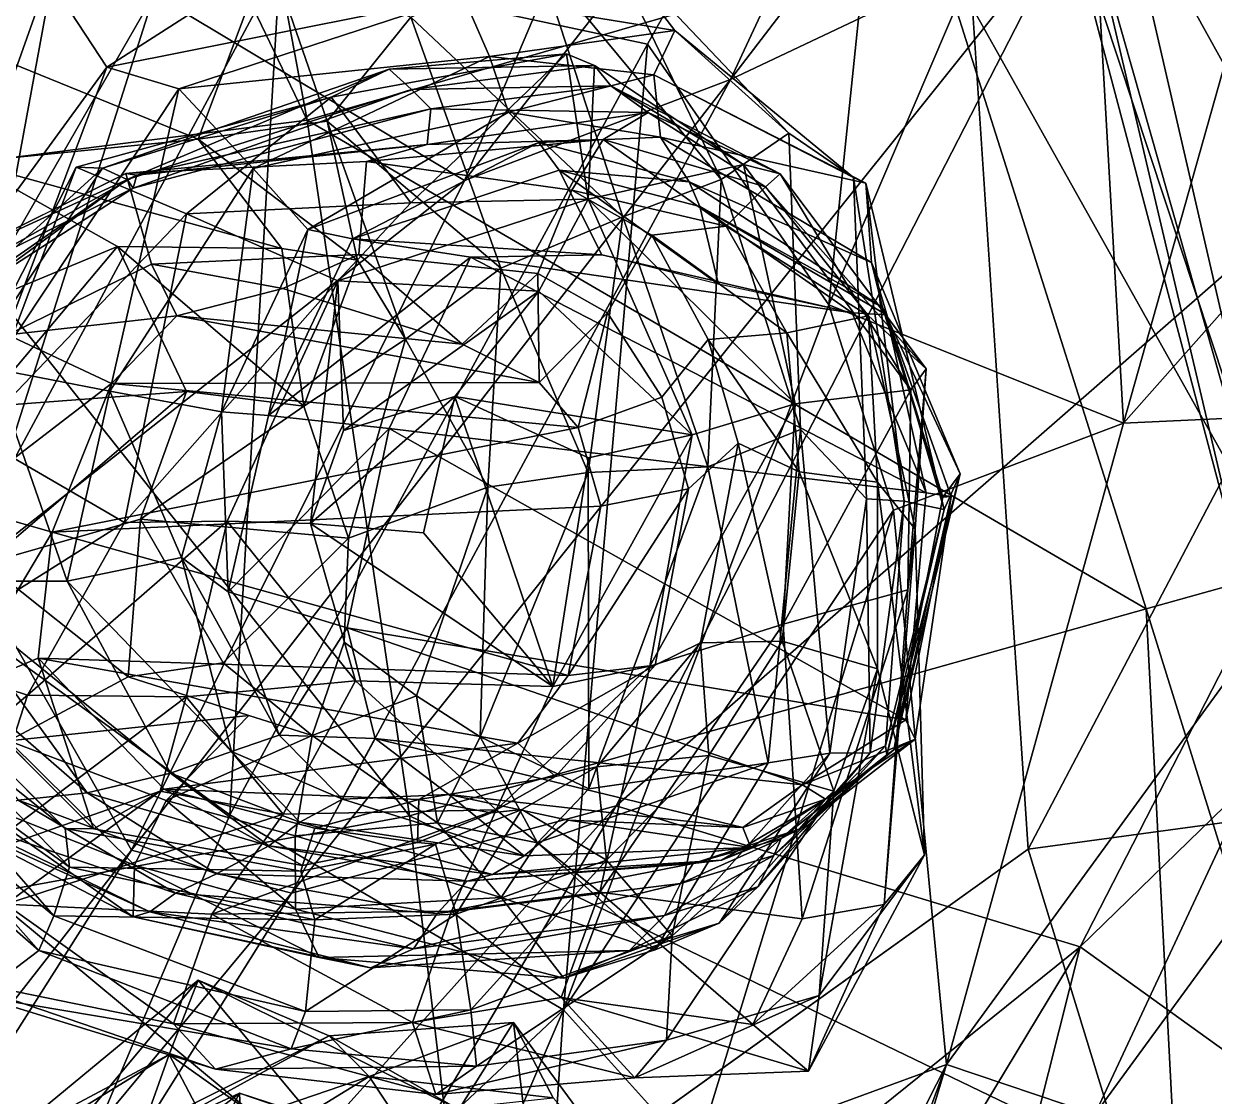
# Model space of a CAD drawing. Header units: metres. Extents: x -8 to 76, y -116 to 59.
# Drawn here: x 25.99 to 39, y -71.86 to -60.15 of the extents above; entities that cross this region are included whole.
import ezdxf

# ---------------------------------------------------------------- set-up
doc = ezdxf.new("R2010")
doc.units = ezdxf.units.M

msp = doc.modelspace()

# ---------------------------------------------------------------- linework, layer by layer
at = {"layer": 'jaw_lower_half'}
for points in [[(33.716, -60.757, -38.296), (36.704, -54.343, -36.389), (41.622, -50.442, -38.792)], [(37.448, -58.988, -40.838), (33.716, -60.757, -38.296), (41.622, -50.442, -38.792)], [(41.306, -52.823, -11.299), (37.565, -56.721, -11.559), (38.009, -64.511, -13.621)], [(41.306, -52.823, -11.299), (38.009, -64.511, -13.621), (45.017, -56.601, -15.048)], [(36.704, -54.343, -36.389), (30.809, -61.861, -34.023), (33.463, -55.598, -31.143)], [(33.716, -60.757, -38.296), (30.809, -61.861, -34.023), (36.704, -54.343, -36.389)], [(35.6, -55.384, -10.974), (28.789, -59.512, -11.382), (32.807, -60.372, -10.266)], [(35.6, -55.384, -10.974), (32.807, -60.372, -10.266), (34.789, -63.218, -10.653)], [(35.6, -55.384, -10.974), (34.789, -63.218, -10.653), (37.565, -56.721, -11.559)], [(30.809, -61.861, -34.023), (27.416, -59.823, -25.824), (33.463, -55.598, -31.143)], [(41.297, -64.358, -17.369), (45.017, -56.601, -15.048), (38.009, -64.511, -13.621)], [(37.565, -56.721, -11.559), (34.789, -63.218, -10.653), (38.009, -64.511, -13.621)], [(26.349, -58.517, -20.083), (24.234, -65.335, -17.611), (26.35, -59.388, -15.112)], [(24.419, -65.027, -22.482), (24.234, -65.335, -17.611), (26.349, -58.517, -20.083)], [(27.416, -59.823, -25.824), (24.419, -65.027, -22.482), (26.349, -58.517, -20.083)], [(37.448, -58.988, -40.838), (28.917, -69.645, -40.757), (33.716, -60.757, -38.296)], [(37.448, -58.988, -40.838), (32.464, -68.691, -43.371), (28.917, -69.645, -40.757)], [(37.448, -58.988, -40.838), (43.087, -59.411, -41.553), (32.464, -68.691, -43.371)], [(24.234, -65.335, -17.611), (25.046, -66.46, -13.622), (26.35, -59.388, -15.112)], [(25.046, -66.46, -13.622), (28.789, -59.512, -11.382), (26.35, -59.388, -15.112)], [(43.087, -59.411, -41.553), (37.536, -70.228, -44.39), (32.464, -68.691, -43.371)], [(43.087, -59.411, -41.553), (45.962, -62.043, -38.744), (37.536, -70.228, -44.39)], [(28.789, -59.512, -11.382), (25.046, -66.46, -13.622), (28.244, -68.788, -12.072)], [(28.789, -59.512, -11.382), (28.244, -68.788, -12.072), (32.807, -60.372, -10.266)], [(25.418, -66.1, -29.073), (24.419, -65.027, -22.482), (27.416, -59.823, -25.824)], [(30.809, -61.861, -34.023), (25.418, -66.1, -29.073), (27.416, -59.823, -25.824)], [(32.807, -60.372, -10.266), (28.244, -68.788, -12.072), (31.891, -70.919, -11.265)], [(32.807, -60.372, -10.266), (31.891, -70.919, -11.265), (34.789, -63.218, -10.653)], [(27.168, -69.174, -36.67), (30.809, -61.861, -34.023), (33.716, -60.757, -38.296)], [(28.917, -69.645, -40.757), (27.168, -69.174, -36.67), (33.716, -60.757, -38.296)], [(27.168, -69.174, -36.67), (25.418, -66.1, -29.073), (30.809, -61.861, -34.023)], [(45.962, -62.043, -38.744), (40.73, -72.527, -41.909), (37.536, -70.228, -44.39)], [(34.789, -63.218, -10.653), (31.891, -70.919, -11.265), (35.496, -65.46, -11.374)], [(34.789, -63.218, -10.653), (35.496, -65.46, -11.374), (38.009, -64.511, -13.621)], [(43.803, -63.714, -22.956), (41.297, -64.358, -17.369), (37.698, -72.06, -18.638)], [(39.739, -72.495, -25.278), (43.803, -63.714, -22.956), (37.698, -72.06, -18.638)], [(41.297, -64.358, -17.369), (38.009, -64.511, -13.621), (36.074, -71.516, -15.13)], [(37.698, -72.06, -18.638), (41.297, -64.358, -17.369), (36.074, -71.516, -15.13)], [(36.074, -71.516, -15.13), (38.009, -64.511, -13.621), (35.496, -65.46, -11.374)], [(35.496, -65.46, -11.374), (31.891, -70.919, -11.265), (33.332, -72.519, -12.246)], [(36.074, -71.516, -15.13), (35.496, -65.46, -11.374), (33.332, -72.519, -12.246)], [(27.168, -69.174, -36.67), (19.793, -78.61, -32.054), (25.418, -66.1, -29.073)], [(25.046, -66.46, -13.622), (24.341, -78.003, -11.601), (28.244, -68.788, -12.072)], [(32.464, -68.691, -43.371), (22.675, -79.574, -43.165), (28.917, -69.645, -40.757)], [(32.464, -68.691, -43.371), (26.154, -79.391, -46.079), (22.675, -79.574, -43.165)], [(28.244, -68.788, -12.072), (24.341, -78.003, -11.601), (31.891, -70.919, -11.265)], [(32.464, -68.691, -43.371), (37.536, -70.228, -44.39), (26.154, -79.391, -46.079)], [(20.29, -80.012, -37.595), (19.793, -78.61, -32.054), (27.168, -69.174, -36.67)], [(28.917, -69.645, -40.757), (20.29, -80.012, -37.595), (27.168, -69.174, -36.67)], [(22.675, -79.574, -43.165), (20.29, -80.012, -37.595), (28.917, -69.645, -40.757)], [(37.536, -70.228, -44.39), (30.308, -82.195, -47.654), (26.154, -79.391, -46.079)], [(37.536, -70.228, -44.39), (34.075, -83.957, -44.549), (30.308, -82.195, -47.654)], [(37.536, -70.228, -44.39), (40.73, -72.527, -41.909), (34.075, -83.957, -44.549)], [(31.891, -70.919, -11.265), (24.341, -78.003, -11.601), (28.261, -79.35, -11.106)], [(31.891, -70.919, -11.265), (28.261, -79.35, -11.106), (31.203, -81.089, -12.73)], [(31.891, -70.919, -11.265), (31.203, -81.089, -12.73), (33.332, -72.519, -12.246)], [(31.203, -81.089, -12.73), (36.074, -71.516, -15.13), (33.332, -72.519, -12.246)], [(32.364, -81.559, -15.783), (36.074, -71.516, -15.13), (31.203, -81.089, -12.73)], [(32.681, -82.675, -20.097), (36.074, -71.516, -15.13), (32.364, -81.559, -15.783)], [(32.681, -82.675, -20.097), (37.698, -72.06, -18.638), (36.074, -71.516, -15.13)]]:
    msp.add_3dface(points, dxfattribs=at)
at = {"layer": 'jaw_upper_half', "invisible_edges": 1}
for points in [[(36.967, -69.162, 40.212), (25.882, -43.225, 50.958), (25.882, -77.105, 43.837)], [(25.882, -43.225, 50.958), (36.967, -69.162, 40.212), (35.982, -54.249, 43.817)]]:
    msp.add_3dface(points, dxfattribs=at)
at = {"layer": 'jaw_upper_half'}
for points in [[(29.087, -61.202, 12.499), (23.422, -49.425, 19.401), (26.677, -48.287, 16.488)], [(26.677, -48.287, 16.488), (35.94, -59.222, 13.193), (29.087, -61.202, 12.499)], [(23.422, -49.425, 19.401), (29.087, -61.202, 12.499), (24.625, -61.764, 14.417)], [(40.981, -61.528, 31.593), (38.374, -52.595, 36.702), (35.982, -54.249, 43.817)], [(37.984, -58.561, 24.595), (38.374, -52.595, 36.702), (40.981, -61.528, 31.593)], [(40.981, -61.528, 31.593), (35.982, -54.249, 43.817), (36.967, -69.162, 40.212)], [(37.286, -58.512, 14.214), (39.8, -66.11, 12.951), (35.94, -59.222, 13.193)], [(39.8, -66.11, 12.951), (37.286, -58.512, 14.214), (39.387, -66.446, 19.134)], [(37.286, -58.512, 14.214), (37.606, -58.876, 18.709), (39.387, -66.446, 19.134)], [(37.606, -58.876, 18.709), (37.984, -58.561, 24.595), (39.995, -67.284, 23.902)], [(39.995, -67.284, 23.902), (37.984, -58.561, 24.595), (43.375, -68.292, 29.566)], [(37.984, -58.561, 24.595), (40.981, -61.528, 31.593), (43.375, -68.292, 29.566)], [(39.387, -66.446, 19.134), (37.606, -58.876, 18.709), (39.995, -67.284, 23.902)], [(35.94, -59.222, 13.193), (38.259, -66.537, 10.873), (29.087, -61.202, 12.499)], [(38.259, -66.537, 10.873), (35.94, -59.222, 13.193), (39.8, -66.11, 12.951)], [(29.087, -61.202, 12.499), (30.205, -68.798, 12.833), (24.625, -61.764, 14.417)], [(29.087, -61.202, 12.499), (38.259, -66.537, 10.873), (30.205, -68.798, 12.833)], [(43.375, -68.292, 29.566), (40.981, -61.528, 31.593), (36.967, -69.162, 40.212)], [(24.625, -61.764, 14.417), (30.205, -68.798, 12.833), (25.597, -69.646, 13.201)], [(38.259, -66.537, 10.873), (39.8, -66.11, 12.951), (40.21, -72.807, 13.478)], [(38.259, -66.537, 10.873), (38.585, -72.836, 9.977), (30.205, -68.798, 12.833)], [(38.585, -72.836, 9.977), (38.259, -66.537, 10.873), (40.21, -72.807, 13.478)], [(40.646, -81.152, 32.388), (43.375, -68.292, 29.566), (36.967, -69.162, 40.212)], [(30.205, -68.798, 12.833), (30.825, -73.988, 12.932), (25.597, -69.646, 13.201)], [(30.205, -68.798, 12.833), (38.585, -72.836, 9.977), (30.825, -73.988, 12.932)], [(36.967, -69.162, 40.212), (25.882, -77.105, 43.837), (40.646, -81.152, 32.388)], [(25.597, -69.646, 13.201), (30.825, -73.988, 12.932), (25.51, -74.684, 12.077)]]:
    msp.add_3dface(points, dxfattribs=at)
at = {"layer": 'teeth_lower_half'}
for points in [[(31.924, -60.476, -4.613), (29.352, -60.951, -2.722), (30.221, -62.102, -2.123)], [(31.924, -60.476, -4.613), (29.984, -60.642, -4.353), (29.352, -60.951, -2.722)], [(32.23, -60.605, -5.502), (29.984, -60.642, -4.353), (31.924, -60.476, -4.613)], [(31.924, -60.476, -4.613), (30.221, -62.102, -2.123), (32.158, -62.063, -2.599)], [(32.23, -60.605, -5.502), (31.924, -60.476, -4.613), (32.158, -62.063, -2.599)], [(32.23, -60.605, -5.502), (30.227, -60.865, -5.756), (29.984, -60.642, -4.353)], [(32.407, -60.824, -6.289), (30.227, -60.865, -5.756), (32.23, -60.605, -5.502)], [(33.855, -61.684, -4.025), (32.23, -60.605, -5.502), (32.158, -62.063, -2.599)], [(33.855, -61.684, -4.025), (32.407, -60.824, -6.289), (32.23, -60.605, -5.502)], [(29.984, -60.642, -4.353), (27.121, -61.849, -5.891), (26.853, -61.726, -4.258)], [(29.984, -60.642, -4.353), (26.853, -61.726, -4.258), (29.352, -60.951, -2.722)], [(30.227, -60.865, -5.756), (27.121, -61.849, -5.891), (29.984, -60.642, -4.353)], [(30.227, -60.865, -5.756), (27.185, -61.945, -7.881), (27.121, -61.849, -5.891)], [(30.438, -61.076, -7.091), (27.185, -61.945, -7.881), (30.227, -60.865, -5.756)], [(32.407, -60.824, -6.289), (30.438, -61.076, -7.091), (30.227, -60.865, -5.756)], [(32.814, -61.117, -7.151), (30.438, -61.076, -7.091), (32.407, -60.824, -6.289)], [(34.256, -61.788, -6.265), (32.407, -60.824, -6.289), (33.855, -61.684, -4.025)], [(34.256, -61.788, -6.265), (32.814, -61.117, -7.151), (32.407, -60.824, -6.289)], [(29.352, -60.951, -2.722), (26.564, -61.714, -1.752), (27.769, -62.223, -1.297)], [(29.352, -60.951, -2.722), (26.853, -61.726, -4.258), (26.564, -61.714, -1.752)], [(29.352, -60.951, -2.722), (27.769, -62.223, -1.297), (30.221, -62.102, -2.123)], [(30.438, -61.076, -7.091), (27.226, -61.802, -10.382), (27.185, -61.945, -7.881)], [(30.438, -61.076, -7.091), (30.398, -61.465, -9.514), (27.226, -61.802, -10.382)], [(32.814, -61.117, -7.151), (30.398, -61.465, -9.514), (30.438, -61.076, -7.091)], [(32.814, -61.117, -7.151), (32.323, -61.412, -9.242), (30.398, -61.465, -9.514)], [(34.098, -61.929, -7.522), (32.323, -61.412, -9.242), (32.814, -61.117, -7.151)], [(34.256, -61.788, -6.265), (34.098, -61.929, -7.522), (32.814, -61.117, -7.151)], [(30.398, -61.465, -9.514), (27.106, -61.784, -12.066), (27.226, -61.802, -10.382)], [(30.398, -61.465, -9.514), (29.737, -61.651, -11.055), (27.106, -61.784, -12.066)], [(32.323, -61.412, -9.242), (29.737, -61.651, -11.055), (30.398, -61.465, -9.514)], [(32.323, -61.412, -9.242), (31.98, -61.965, -10.728), (29.737, -61.651, -11.055)], [(33.667, -62.359, -9.746), (31.98, -61.965, -10.728), (32.323, -61.412, -9.242)], [(34.098, -61.929, -7.522), (33.667, -62.359, -9.746), (32.323, -61.412, -9.242)], [(27.226, -61.802, -10.382), (27.106, -61.784, -12.066), (25.293, -62.686, -12.739)], [(25.369, -63.068, -6.473), (25.584, -63.63, -4.318), (26.853, -61.726, -4.258)], [(27.121, -61.849, -5.891), (25.369, -63.068, -6.473), (26.853, -61.726, -4.258)], [(26.564, -61.714, -1.752), (25.451, -64.644, -0.944), (27.769, -62.223, -1.297)], [(25.584, -63.63, -4.318), (25.451, -64.644, -0.944), (26.564, -61.714, -1.752)], [(25.584, -63.63, -4.318), (26.564, -61.714, -1.752), (26.853, -61.726, -4.258)], [(33.855, -61.684, -4.025), (32.158, -62.063, -2.599), (34.423, -64.299, -2.472)], [(35.685, -64.145, -4.129), (33.855, -61.684, -4.025), (34.423, -64.299, -2.472)], [(34.256, -61.788, -6.265), (33.855, -61.684, -4.025), (35.685, -64.145, -4.129)], [(34.098, -61.929, -7.522), (34.256, -61.788, -6.265), (35.853, -63.918, -5.319)], [(34.256, -61.788, -6.265), (35.685, -64.145, -4.129), (35.853, -63.918, -5.319)], [(27.226, -61.802, -10.382), (25.293, -62.686, -12.739), (25.363, -62.852, -11.072)], [(27.226, -61.802, -10.382), (25.363, -62.852, -11.072), (27.185, -61.945, -7.881)], [(27.121, -61.849, -5.891), (25.496, -63.033, -8.537), (25.369, -63.068, -6.473)], [(27.185, -61.945, -7.881), (25.496, -63.033, -8.537), (27.121, -61.849, -5.891)], [(27.185, -61.945, -7.881), (25.363, -62.852, -11.072), (25.496, -63.033, -8.537)], [(33.667, -62.359, -9.746), (32.854, -62.457, -10.897), (31.98, -61.965, -10.728)], [(33.667, -62.359, -9.746), (34.098, -61.929, -7.522), (35.224, -63.336, -7.689)], [(35.224, -63.336, -7.689), (34.098, -61.929, -7.522), (35.853, -63.918, -5.319)], [(30.221, -62.102, -2.123), (27.769, -62.223, -1.297), (29.423, -62.957, -1.565)], [(32.158, -62.063, -2.599), (30.221, -62.102, -2.123), (29.423, -62.957, -1.565)], [(32.158, -62.063, -2.599), (29.423, -62.957, -1.565), (31.619, -63.069, -1.815)], [(32.158, -62.063, -2.599), (31.619, -63.069, -1.815), (33.296, -64.637, -1.622)], [(32.158, -62.063, -2.599), (33.296, -64.637, -1.622), (34.423, -64.299, -2.472)], [(27.769, -62.223, -1.297), (25.451, -64.644, -0.944), (27.092, -65.594, -1.016)], [(27.769, -62.223, -1.297), (27.092, -65.594, -1.016), (29.423, -62.957, -1.565)], [(32.854, -62.457, -10.897), (33.667, -62.359, -9.746), (34.332, -63.522, -10.019)], [(34.332, -63.522, -10.019), (33.667, -62.359, -9.746), (35.224, -63.336, -7.689)], [(33.472, -63.597, -11.291), (32.854, -62.457, -10.897), (34.332, -63.522, -10.019)], [(29.654, -62.668, -13.736), (28.823, -63.039, -14.489), (27.385, -62.773, -14.581)], [(30.782, -63.647, -14.13), (28.823, -63.039, -14.489), (29.654, -62.668, -13.736)], [(31.61, -62.876, -13.28), (30.782, -63.647, -14.13), (29.654, -62.668, -13.736)], [(27.664, -63.339, -15.019), (25.818, -63.546, -15.149), (27.385, -62.773, -14.581)], [(28.823, -63.039, -14.489), (27.664, -63.339, -15.019), (27.385, -62.773, -14.581)], [(29.423, -62.957, -1.565), (27.092, -65.594, -1.016), (28.213, -65.579, -1.339)], [(29.423, -62.957, -1.565), (28.213, -65.579, -1.339), (29.125, -65.607, -1.687)], [(29.423, -62.957, -1.565), (29.125, -65.607, -1.687), (29.486, -64.589, -1.848)], [(29.423, -62.957, -1.565), (29.486, -64.589, -1.848), (31.619, -63.069, -1.815)], [(31.623, -64.065, -14.13), (30.782, -63.647, -14.13), (31.61, -62.876, -13.28)], [(32.371, -63.304, -13.428), (31.623, -64.065, -14.13), (31.61, -62.876, -13.28)], [(28.823, -63.039, -14.489), (30.782, -63.647, -14.13), (27.664, -63.339, -15.019)], [(31.619, -63.069, -1.815), (29.486, -64.589, -1.848), (30.703, -64.22, -1.846)], [(31.619, -63.069, -1.815), (30.703, -64.22, -1.846), (33.296, -64.637, -1.622)], [(27.664, -63.339, -15.019), (26.951, -64.078, -15.604), (25.818, -63.546, -15.149)], [(27.664, -63.339, -15.019), (31.623, -64.065, -14.13), (26.951, -64.078, -15.604)], [(31.623, -64.065, -14.13), (27.664, -63.339, -15.019), (30.782, -63.647, -14.13)], [(32.371, -63.304, -13.428), (32.051, -64.558, -14.467), (31.623, -64.065, -14.13)], [(32.965, -64.227, -13.526), (32.051, -64.558, -14.467), (32.371, -63.304, -13.428)], [(34.332, -63.522, -10.019), (35.224, -63.336, -7.689), (35.321, -65.156, -7.719)], [(35.224, -63.336, -7.689), (35.853, -63.918, -5.319), (35.732, -65.669, -5.777)], [(35.321, -65.156, -7.719), (35.224, -63.336, -7.689), (35.732, -65.669, -5.777)], [(25.818, -63.546, -15.149), (26.951, -64.078, -15.604), (25.229, -65.393, -15.224)], [(33.472, -63.597, -11.291), (34.332, -63.522, -10.019), (34.466, -65.041, -10.142)], [(33.8, -64.73, -11.527), (33.472, -63.597, -11.291), (34.466, -65.041, -10.142)], [(34.466, -65.041, -10.142), (34.332, -63.522, -10.019), (35.321, -65.156, -7.719)], [(35.853, -63.918, -5.319), (35.685, -64.145, -4.129), (35.654, -66.332, -3.908)], [(35.732, -65.669, -5.777), (35.853, -63.918, -5.319), (35.654, -66.332, -3.908)], [(26.951, -64.078, -15.604), (26.302, -65.701, -15.786), (25.229, -65.393, -15.224)], [(26.951, -64.078, -15.604), (32.051, -64.558, -14.467), (26.302, -65.701, -15.786)], [(32.051, -64.558, -14.467), (26.951, -64.078, -15.604), (31.623, -64.065, -14.13)], [(30.703, -64.22, -1.846), (29.486, -64.589, -1.848), (29.125, -65.607, -1.687)], [(30.703, -64.22, -1.846), (29.125, -65.607, -1.687), (30.36, -65.708, -1.905)], [(30.703, -64.22, -1.846), (30.36, -65.708, -1.905), (31.774, -67.386, -2.364)], [(30.703, -64.22, -1.846), (31.774, -67.386, -2.364), (32.161, -64.889, -1.607)], [(30.703, -64.22, -1.846), (32.161, -64.889, -1.607), (33.296, -64.637, -1.622)], [(35.685, -64.145, -4.129), (34.423, -64.299, -2.472), (34.29, -66.705, -2.507)], [(35.654, -66.332, -3.908), (35.685, -64.145, -4.129), (34.29, -66.705, -2.507)], [(32.833, -67.164, -2.227), (34.423, -64.299, -2.472), (33.296, -64.637, -1.622)], [(34.423, -64.299, -2.472), (32.833, -67.164, -2.227), (34.29, -66.705, -2.507)], [(25.451, -64.644, -0.944), (24.758, -67.067, -1.341), (27.092, -65.594, -1.016)], [(32.051, -64.558, -14.467), (32.299, -65.417, -14.646), (26.302, -65.701, -15.786)], [(33.296, -64.637, -1.622), (32.161, -64.889, -1.607), (31.774, -67.386, -2.364)], [(33.296, -64.637, -1.622), (31.774, -67.386, -2.364), (32.833, -67.164, -2.227)], [(33.388, -66.909, -11.977), (33.8, -64.73, -11.527), (34.278, -66.892, -10.636)], [(33.8, -64.73, -11.527), (34.466, -65.041, -10.142), (34.278, -66.892, -10.636)], [(34.278, -66.892, -10.636), (34.466, -65.041, -10.142), (35.32, -67.195, -8.528)], [(34.466, -65.041, -10.142), (35.321, -65.156, -7.719), (35.32, -67.195, -8.528)], [(35.32, -67.195, -8.528), (35.321, -65.156, -7.719), (35.835, -69.226, -5.669)], [(35.321, -65.156, -7.719), (35.732, -65.669, -5.777), (35.835, -69.226, -5.669)], [(33.254, -65.228, -13.735), (32.891, -67.152, -14.131), (31.942, -67.266, -15)], [(32.299, -65.417, -14.646), (33.254, -65.228, -13.735), (31.942, -67.266, -15)], [(25.229, -65.393, -15.224), (26.302, -65.701, -15.786), (25.26, -67.448, -15.278)], [(26.302, -65.701, -15.786), (32.299, -65.417, -14.646), (31.942, -67.266, -15)], [(27.092, -65.594, -1.016), (24.758, -67.067, -1.341), (26.033, -67.48, -1.152)], [(28.213, -65.579, -1.339), (26.033, -67.48, -1.152), (27.766, -67.498, -1.225)], [(28.213, -65.579, -1.339), (27.092, -65.594, -1.016), (26.033, -67.48, -1.152)], [(28.213, -65.579, -1.339), (27.766, -67.498, -1.225), (29.615, -67.323, -2.06)], [(29.125, -65.607, -1.687), (28.213, -65.579, -1.339), (29.615, -67.323, -2.06)], [(29.125, -65.607, -1.687), (31.774, -67.386, -2.364), (30.36, -65.708, -1.905)], [(29.125, -65.607, -1.687), (29.615, -67.323, -2.06), (31.774, -67.386, -2.364)], [(35.732, -65.669, -5.777), (35.654, -66.332, -3.908), (35.394, -69.768, -3.68)], [(35.835, -69.226, -5.669), (35.732, -65.669, -5.777), (35.394, -69.768, -3.68)], [(26.302, -65.701, -15.786), (26.149, -67.077, -15.771), (25.26, -67.448, -15.278)], [(26.302, -65.701, -15.786), (31.942, -67.266, -15), (26.149, -67.077, -15.771)], [(35.654, -66.332, -3.908), (34.29, -66.705, -2.507), (34.499, -69.925, -2.241)], [(35.394, -69.768, -3.68), (35.654, -66.332, -3.908), (34.499, -69.925, -2.241)], [(34.29, -66.705, -2.507), (32.833, -67.164, -2.227), (32.286, -69.634, -2.593)], [(34.29, -66.705, -2.507), (32.286, -69.634, -2.593), (34.499, -69.925, -2.241)], [(33.388, -66.909, -11.977), (33.477, -68.14, -10.616), (32.255, -68.264, -11.848)], [(33.388, -66.909, -11.977), (34.278, -66.892, -10.636), (33.477, -68.14, -10.616)], [(33.477, -68.14, -10.616), (34.278, -66.892, -10.636), (34.843, -68.53, -8.689)], [(34.278, -66.892, -10.636), (35.32, -67.195, -8.528), (34.843, -68.53, -8.689)], [(24.758, -67.067, -1.341), (24.285, -68.943, -1.866), (26.033, -67.48, -1.152)], [(26.149, -67.077, -15.771), (26.752, -68.942, -14.442), (25.26, -67.448, -15.278)], [(26.149, -67.077, -15.771), (27.525, -68.507, -15.208), (26.752, -68.942, -14.442)], [(26.149, -67.077, -15.771), (31.39, -68.004, -15.022), (27.525, -68.507, -15.208)], [(26.149, -67.077, -15.771), (31.942, -67.266, -15), (31.39, -68.004, -15.022)], [(26.445, -68.937, -12.387), (24.816, -67.633, -11.662), (24.761, -67.25, -13.331)], [(32.833, -67.164, -2.227), (31.774, -67.386, -2.364), (31.153, -68.732, -2.326)], [(32.833, -67.164, -2.227), (31.153, -68.732, -2.326), (32.286, -69.634, -2.593)], [(31.942, -67.266, -15), (32.891, -67.152, -14.131), (31.39, -68.004, -15.022)], [(32.891, -67.152, -14.131), (31.803, -68.368, -14.537), (31.39, -68.004, -15.022)], [(35.32, -67.195, -8.528), (35.835, -69.226, -5.669), (34.684, -70.762, -5.855)], [(34.843, -68.53, -8.689), (35.32, -67.195, -8.528), (34.684, -70.762, -5.855)], [(29.615, -67.323, -2.06), (27.766, -67.498, -1.225), (28.824, -68.781, -1.201)], [(29.615, -67.323, -2.06), (28.824, -68.781, -1.201), (31.153, -68.732, -2.326)], [(31.774, -67.386, -2.364), (29.615, -67.323, -2.06), (31.153, -68.732, -2.326)], [(26.033, -67.48, -1.152), (24.285, -68.943, -1.866), (25.458, -69.24, -1.158)], [(27.766, -67.498, -1.225), (26.033, -67.48, -1.152), (25.458, -69.24, -1.158)], [(27.766, -67.498, -1.225), (25.458, -69.24, -1.158), (27.482, -68.528, -1.031)], [(27.766, -67.498, -1.225), (27.482, -68.528, -1.031), (28.824, -68.781, -1.201)], [(24.816, -67.633, -11.662), (26.492, -69.358, -10.779), (24.733, -68.087, -9.143)], [(26.445, -68.937, -12.387), (26.492, -69.358, -10.779), (24.816, -67.633, -11.662)], [(31.39, -68.004, -15.022), (30.309, -68.619, -14.534), (27.525, -68.507, -15.208)], [(31.39, -68.004, -15.022), (31.803, -68.368, -14.537), (30.309, -68.619, -14.534)], [(24.733, -68.087, -9.143), (26.319, -69.891, -8.389), (24.424, -68.322, -7.018)], [(26.492, -69.358, -10.779), (26.319, -69.891, -8.389), (24.733, -68.087, -9.143)], [(33.477, -68.14, -10.616), (32.359, -69.283, -9.743), (32.255, -68.264, -11.848)], [(33.477, -68.14, -10.616), (33.076, -70.109, -7.949), (32.359, -69.283, -9.743)], [(33.477, -68.14, -10.616), (34.843, -68.53, -8.689), (33.076, -70.109, -7.949)], [(32.359, -69.283, -9.743), (31.435, -68.73, -11.454), (32.255, -68.264, -11.848)], [(24.424, -68.322, -7.018), (26.154, -70.268, -6.35), (24.247, -68.604, -4.193)], [(26.319, -69.891, -8.389), (26.154, -70.268, -6.35), (24.424, -68.322, -7.018)], [(31.803, -68.368, -14.537), (31.098, -68.767, -14.233), (30.309, -68.619, -14.534)], [(27.482, -68.528, -1.031), (25.458, -69.24, -1.158), (25.794, -69.763, -1.418)], [(27.482, -68.528, -1.031), (25.794, -69.763, -1.418), (28.824, -68.781, -1.201)], [(27.525, -68.507, -15.208), (29.036, -69.341, -14.024), (26.752, -68.942, -14.442)], [(27.525, -68.507, -15.208), (29.172, -68.934, -14.421), (29.036, -69.341, -14.024)], [(27.525, -68.507, -15.208), (30.309, -68.619, -14.534), (29.172, -68.934, -14.421)], [(34.843, -68.53, -8.689), (34.684, -70.762, -5.855), (33.014, -71.25, -5.533)], [(34.843, -68.53, -8.689), (33.014, -71.25, -5.533), (33.076, -70.109, -7.949)], [(26.154, -70.268, -6.35), (25.497, -70.768, -3.678), (24.247, -68.604, -4.193)], [(30.309, -68.619, -14.534), (30.293, -69.091, -13.966), (29.172, -68.934, -14.421)], [(30.309, -68.619, -14.534), (31.098, -68.767, -14.233), (30.293, -69.091, -13.966)], [(28.824, -68.781, -1.201), (25.794, -69.763, -1.418), (28.047, -69.873, -1.511)], [(31.153, -68.732, -2.326), (28.047, -69.873, -1.511), (30.666, -69.841, -2.589)], [(31.153, -68.732, -2.326), (28.824, -68.781, -1.201), (28.047, -69.873, -1.511)], [(31.435, -68.73, -11.454), (30.718, -69.874, -9.416), (30.492, -69.11, -11.135)], [(31.153, -68.732, -2.326), (30.666, -69.841, -2.589), (32.286, -69.634, -2.593)], [(32.359, -69.283, -9.743), (30.718, -69.874, -9.416), (31.435, -68.73, -11.454)], [(29.018, -69.403, -11.204), (26.492, -69.358, -10.779), (26.445, -68.937, -12.387)], [(29.172, -68.934, -14.421), (30.293, -69.091, -13.966), (29.036, -69.341, -14.024)], [(30.492, -69.11, -11.135), (29.173, -69.933, -9.72), (29.018, -69.403, -11.204)], [(30.718, -69.874, -9.416), (29.173, -69.933, -9.72), (30.492, -69.11, -11.135)], [(32.359, -69.283, -9.743), (30.876, -70.919, -7.353), (30.718, -69.874, -9.416)], [(33.076, -70.109, -7.949), (30.876, -70.919, -7.353), (32.359, -69.283, -9.743)], [(35.835, -69.226, -5.669), (35.394, -69.768, -3.68), (34.567, -71.586, -3.953)], [(34.684, -70.762, -5.855), (35.835, -69.226, -5.669), (34.567, -71.586, -3.953)], [(29.173, -69.933, -9.72), (26.319, -69.891, -8.389), (26.492, -69.358, -10.779)], [(29.173, -69.933, -9.72), (26.492, -69.358, -10.779), (29.018, -69.403, -11.204)], [(32.286, -69.634, -2.593), (30.666, -69.841, -2.589), (31.865, -70.783, -2.929)], [(32.286, -69.634, -2.593), (31.865, -70.783, -2.929), (33.958, -71.078, -2.655)], [(32.286, -69.634, -2.593), (33.958, -71.078, -2.655), (34.499, -69.925, -2.241)], [(27.628, -71.072, -2.493), (25.794, -69.763, -1.418), (25.151, -70.565, -2.163)], [(28.047, -69.873, -1.511), (25.794, -69.763, -1.418), (27.628, -71.072, -2.493)], [(30.666, -69.841, -2.589), (28.047, -69.873, -1.511), (30.24, -71.055, -2.966)], [(30.666, -69.841, -2.589), (30.24, -71.055, -2.966), (31.865, -70.783, -2.929)], [(35.394, -69.768, -3.68), (34.499, -69.925, -2.241), (33.958, -71.078, -2.655)], [(34.567, -71.586, -3.953), (35.394, -69.768, -3.68), (33.958, -71.078, -2.655)], [(29.068, -70.936, -7.382), (26.154, -70.268, -6.35), (26.319, -69.891, -8.389)], [(29.173, -69.933, -9.72), (29.068, -70.936, -7.382), (26.319, -69.891, -8.389)], [(30.24, -71.055, -2.966), (28.047, -69.873, -1.511), (27.628, -71.072, -2.493)], [(30.876, -70.919, -7.353), (29.068, -70.936, -7.382), (30.718, -69.874, -9.416)], [(30.718, -69.874, -9.416), (29.068, -70.936, -7.382), (29.173, -69.933, -9.72)], [(33.076, -70.109, -7.949), (30.94, -71.532, -5.488), (30.876, -70.919, -7.353)], [(33.076, -70.109, -7.949), (33.014, -71.25, -5.533), (30.94, -71.532, -5.488)], [(28.912, -71.345, -5.536), (25.497, -70.768, -3.678), (26.154, -70.268, -6.35)], [(29.068, -70.936, -7.382), (28.912, -71.345, -5.536), (26.154, -70.268, -6.35)], [(28.087, -71.567, -3.802), (27.628, -71.072, -2.493), (25.151, -70.565, -2.163)], [(28.087, -71.567, -3.802), (25.151, -70.565, -2.163), (25.497, -70.768, -3.678)], [(28.912, -71.345, -5.536), (28.087, -71.567, -3.802), (25.497, -70.768, -3.678)], [(34.684, -70.762, -5.855), (34.567, -71.586, -3.953), (32.669, -71.661, -4.023)], [(34.684, -70.762, -5.855), (32.669, -71.661, -4.023), (33.014, -71.25, -5.533)], [(32.669, -71.661, -4.023), (31.865, -70.783, -2.929), (30.24, -71.055, -2.966)], [(34.567, -71.586, -3.953), (33.958, -71.078, -2.655), (31.865, -70.783, -2.929)], [(34.567, -71.586, -3.953), (31.865, -70.783, -2.929), (32.669, -71.661, -4.023)], [(30.94, -71.532, -5.488), (28.912, -71.345, -5.536), (30.876, -70.919, -7.353)], [(30.876, -70.919, -7.353), (28.912, -71.345, -5.536), (29.068, -70.936, -7.382)], [(30.496, -71.844, -3.899), (30.24, -71.055, -2.966), (27.628, -71.072, -2.493)], [(30.496, -71.844, -3.899), (27.628, -71.072, -2.493), (28.087, -71.567, -3.802)], [(32.669, -71.661, -4.023), (30.24, -71.055, -2.966), (30.496, -71.844, -3.899)], [(33.014, -71.25, -5.533), (32.669, -71.661, -4.023), (30.496, -71.844, -3.899)], [(33.014, -71.25, -5.533), (30.496, -71.844, -3.899), (30.94, -71.532, -5.488)], [(30.94, -71.532, -5.488), (28.087, -71.567, -3.802), (28.912, -71.345, -5.536)], [(30.94, -71.532, -5.488), (30.496, -71.844, -3.899), (28.087, -71.567, -3.802)], [(28.347, -71.829, -4.087), (28.211, -72.099, -5.345), (25.205, -73.28, -2.993)], [(28.347, -71.829, -4.087), (25.205, -73.28, -2.993), (25.727, -73.855, -2.319)], [(28.347, -71.829, -4.087), (25.727, -73.855, -2.319), (28.381, -72.589, -3.034)], [(31.662, -72.904, -6.246), (28.211, -72.099, -5.345), (28.347, -71.829, -4.087)], [(31.698, -72.972, -4.798), (31.662, -72.904, -6.246), (28.347, -71.829, -4.087)], [(28.347, -71.829, -4.087), (28.381, -72.589, -3.034), (31.698, -72.972, -4.798)]]:
    msp.add_3dface(points, dxfattribs=at)
at = {"layer": 'teeth_lower_half', "invisible_edges": 1}
for points in [[(29.737, -61.651, -11.055), (27.385, -62.773, -14.581), (27.106, -61.784, -12.066)], [(27.385, -62.773, -14.581), (29.737, -61.651, -11.055), (29.654, -62.668, -13.736)], [(29.737, -61.651, -11.055), (31.61, -62.876, -13.28), (29.654, -62.668, -13.736)], [(31.61, -62.876, -13.28), (29.737, -61.651, -11.055), (31.98, -61.965, -10.728)], [(27.106, -61.784, -12.066), (25.818, -63.546, -15.149), (25.293, -62.686, -12.739)], [(25.818, -63.546, -15.149), (27.106, -61.784, -12.066), (27.385, -62.773, -14.581)], [(31.98, -61.965, -10.728), (32.371, -63.304, -13.428), (31.61, -62.876, -13.28)], [(32.371, -63.304, -13.428), (31.98, -61.965, -10.728), (32.854, -62.457, -10.897)], [(33.472, -63.597, -11.291), (32.371, -63.304, -13.428), (32.854, -62.457, -10.897)], [(32.371, -63.304, -13.428), (33.472, -63.597, -11.291), (32.965, -64.227, -13.526)], [(33.8, -64.73, -11.527), (32.965, -64.227, -13.526), (33.472, -63.597, -11.291)], [(33.254, -65.228, -13.735), (32.051, -64.558, -14.467), (32.965, -64.227, -13.526)], [(32.965, -64.227, -13.526), (33.8, -64.73, -11.527), (33.254, -65.228, -13.735)], [(32.051, -64.558, -14.467), (33.254, -65.228, -13.735), (32.299, -65.417, -14.646)], [(33.388, -66.909, -11.977), (33.254, -65.228, -13.735), (33.8, -64.73, -11.527)], [(33.254, -65.228, -13.735), (33.388, -66.909, -11.977), (32.891, -67.152, -14.131)], [(32.255, -68.264, -11.848), (32.891, -67.152, -14.131), (33.388, -66.909, -11.977)], [(25.26, -67.448, -15.278), (26.445, -68.937, -12.387), (24.761, -67.25, -13.331)], [(32.891, -67.152, -14.131), (32.255, -68.264, -11.848), (31.803, -68.368, -14.537)], [(26.445, -68.937, -12.387), (25.26, -67.448, -15.278), (26.752, -68.942, -14.442)], [(31.435, -68.73, -11.454), (31.803, -68.368, -14.537), (32.255, -68.264, -11.848)], [(31.803, -68.368, -14.537), (31.435, -68.73, -11.454), (31.098, -68.767, -14.233)], [(31.098, -68.767, -14.233), (30.492, -69.11, -11.135), (30.293, -69.091, -13.966)], [(30.492, -69.11, -11.135), (31.098, -68.767, -14.233), (31.435, -68.73, -11.454)], [(26.752, -68.942, -14.442), (29.018, -69.403, -11.204), (26.445, -68.937, -12.387)], [(29.018, -69.403, -11.204), (26.752, -68.942, -14.442), (29.036, -69.341, -14.024)], [(29.036, -69.341, -14.024), (30.492, -69.11, -11.135), (29.018, -69.403, -11.204)], [(30.492, -69.11, -11.135), (29.036, -69.341, -14.024), (30.293, -69.091, -13.966)]]:
    msp.add_3dface(points, dxfattribs=at)
at = {"layer": 'teeth_upper_half'}
msp.add_line((33.582, -62.991, 14.337), (32.31, -62.673, 14.684), dxfattribs=at)
for points in [[(29.624, -58.873, 4.714), (26.105, -59.41, 5.072), (26.898, -60.623, 7.35)], [(29.624, -58.873, 4.714), (26.898, -60.623, 7.35), (30.794, -59.841, 6.446)], [(33.107, -60.221, 5.726), (32.359, -59.247, 3.675), (30.794, -59.841, 6.446)], [(33.613, -61.85, 1.311), (31.613, -59.433, 2.82), (32.359, -59.247, 3.675)], [(34.351, -61.342, 2.586), (32.359, -59.247, 3.675), (33.107, -60.221, 5.726)], [(34.351, -61.342, 2.586), (33.613, -61.85, 1.311), (32.359, -59.247, 3.675)], [(25.433, -59.507, 3.619), (24.201, -63.754, 6.547), (26.105, -59.41, 5.072)], [(26.105, -59.41, 5.072), (24.201, -63.754, 6.547), (24.594, -63.777, 7.522)], [(26.105, -59.41, 5.072), (24.594, -63.777, 7.522), (26.898, -60.623, 7.35)], [(28.666, -59.355, 3.438), (24.984, -60.225, 2.979), (25.433, -59.507, 3.619)], [(28.666, -59.355, 3.438), (27.898, -61.409, 3.562), (24.984, -60.225, 2.979)], [(28.666, -59.355, 3.438), (29.307, -61.212, 2.887), (27.898, -61.409, 3.562)], [(28.666, -59.355, 3.438), (30.22, -60.075, 2.86), (29.307, -61.212, 2.887)], [(32.539, -62.257, 0.546), (30.22, -60.075, 2.86), (31.613, -59.433, 2.82)], [(33.613, -61.85, 1.311), (32.539, -62.257, 0.546), (31.613, -59.433, 2.82)], [(30.794, -59.841, 6.446), (26.898, -60.623, 7.35), (27.684, -60.857, 8.895)], [(31.08, -60.505, 7.918), (30.794, -59.841, 6.446), (27.684, -60.857, 8.895)], [(33.107, -60.221, 5.726), (30.794, -59.841, 6.446), (31.08, -60.505, 7.918)], [(31.206, -62.818, 0.155), (29.307, -61.212, 2.887), (30.22, -60.075, 2.86)], [(32.539, -62.257, 0.546), (31.206, -62.818, 0.155), (30.22, -60.075, 2.86)], [(24.984, -60.225, 2.979), (27.898, -61.409, 3.562), (25.373, -61.66, 2.61)], [(33.107, -60.221, 5.726), (31.08, -60.505, 7.918), (32.876, -60.707, 7.227)], [(35.059, -61.825, 4.473), (33.107, -60.221, 5.726), (32.876, -60.707, 7.227)], [(35.059, -61.825, 4.473), (34.351, -61.342, 2.586), (33.107, -60.221, 5.726)], [(24.594, -63.777, 7.522), (25.651, -63.913, 9.635), (26.898, -60.623, 7.35)], [(26.898, -60.623, 7.35), (25.651, -63.913, 9.635), (27.684, -60.857, 8.895)], [(31.08, -60.505, 7.918), (27.684, -60.857, 8.895), (28.497, -61.73, 10.504)], [(31.288, -61.114, 9.583), (31.08, -60.505, 7.918), (28.497, -61.73, 10.504)], [(32.876, -60.707, 7.227), (31.08, -60.505, 7.918), (31.288, -61.114, 9.583)], [(32.948, -61.385, 9.189), (32.876, -60.707, 7.227), (31.288, -61.114, 9.583)], [(35.195, -61.888, 6.428), (35.059, -61.825, 4.473), (32.876, -60.707, 7.227)], [(35.195, -61.888, 6.428), (32.876, -60.707, 7.227), (32.948, -61.385, 9.189)], [(27.684, -60.857, 8.895), (25.651, -63.913, 9.635), (26.93, -64.161, 11.008)], [(27.684, -60.857, 8.895), (26.93, -64.161, 11.008), (28.497, -61.73, 10.504)], [(31.288, -61.114, 9.583), (28.497, -61.73, 10.504), (29.094, -62.393, 12.45)], [(31.621, -61.446, 11.731), (31.288, -61.114, 9.583), (29.094, -62.393, 12.45)], [(32.948, -61.385, 9.189), (31.288, -61.114, 9.583), (31.621, -61.446, 11.731)], [(29.307, -61.212, 2.887), (29.637, -62.729, 1.887), (27.898, -61.409, 3.562)], [(30.161, -63.593, 1.032), (29.637, -62.729, 1.887), (29.307, -61.212, 2.887)], [(31.206, -62.818, 0.155), (30.161, -63.593, 1.032), (29.307, -61.212, 2.887)], [(33.261, -61.873, 11.189), (32.948, -61.385, 9.189), (31.621, -61.446, 11.731)], [(35.257, -62.755, 8.781), (32.948, -61.385, 9.189), (33.261, -61.873, 11.189)], [(35.257, -62.755, 8.781), (35.195, -61.888, 6.428), (32.948, -61.385, 9.189)], [(34.478, -64.579, 0.666), (33.613, -61.85, 1.311), (34.351, -61.342, 2.586)], [(28.811, -62.601, 2.973), (25.373, -61.66, 2.61), (27.898, -61.409, 3.562)], [(29.637, -62.729, 1.887), (28.811, -62.601, 2.973), (27.898, -61.409, 3.562)], [(31.621, -61.446, 11.731), (29.094, -62.393, 12.45), (29.583, -62.498, 13.506)], [(31.843, -61.746, 12.808), (31.621, -61.446, 11.731), (29.583, -62.498, 13.506)], [(33.261, -61.873, 11.189), (31.621, -61.446, 11.731), (31.843, -61.746, 12.808)], [(25.373, -61.66, 2.61), (27.015, -62.582, 2.918), (24.158, -63.767, 3.223)], [(25.373, -61.66, 2.61), (28.811, -62.601, 2.973), (27.015, -62.582, 2.918)], [(28.497, -61.73, 10.504), (26.93, -64.161, 11.008), (28.151, -64.387, 12.602)], [(28.497, -61.73, 10.504), (28.151, -64.387, 12.602), (29.094, -62.393, 12.45)], [(32.31, -62.673, 14.684), (31.843, -61.746, 12.808), (29.583, -62.498, 13.506)], [(33.525, -62.952, 14.287), (31.843, -61.746, 12.808), (32.31, -62.673, 14.684)], [(33.381, -62.142, 12.268), (33.261, -61.873, 11.189), (31.843, -61.746, 12.808)], [(33.613, -61.85, 1.311), (33.467, -64.988, 0.038), (32.539, -62.257, 0.546)], [(35.376, -63.247, 10.399), (33.261, -61.873, 11.189), (33.381, -62.142, 12.268)], [(35.376, -63.247, 10.399), (35.257, -62.755, 8.781), (33.261, -61.873, 11.189)], [(33.613, -61.85, 1.311), (34.478, -64.579, 0.666), (33.467, -64.988, 0.038)], [(35.2, -65.335, 2.406), (35.059, -61.825, 4.473), (35.612, -65.363, 4.062)], [(35.612, -65.363, 4.062), (35.059, -61.825, 4.473), (35.195, -61.888, 6.428)], [(35.612, -65.363, 4.062), (35.195, -61.888, 6.428), (36.048, -65.454, 6.024)], [(36.048, -65.454, 6.024), (35.195, -61.888, 6.428), (35.257, -62.755, 8.781)], [(35.418, -63.325, 11.586), (33.381, -62.142, 12.268), (35.045, -63.305, 13.788)], [(35.045, -63.305, 13.788), (33.381, -62.142, 12.268), (33.576, -62.965, 14.27)], [(35.418, -63.325, 11.586), (35.376, -63.247, 10.399), (33.381, -62.142, 12.268)], [(32.539, -62.257, 0.546), (32.158, -65.048, -0.033), (31.206, -62.818, 0.155)], [(32.539, -62.257, 0.546), (33.467, -64.988, 0.038), (32.158, -65.048, -0.033)], [(28.151, -64.387, 12.602), (28.665, -64.425, 13.541), (29.094, -62.393, 12.45)], [(29.094, -62.393, 12.45), (28.665, -64.425, 13.541), (29.583, -62.498, 13.506)], [(28.665, -64.425, 13.541), (30.873, -62.697, 15.18), (29.583, -62.498, 13.506)], [(32.31, -62.673, 14.684), (29.583, -62.498, 13.506), (30.873, -62.697, 15.18)], [(27.015, -62.582, 2.918), (25.539, -64.333, 2.71), (24.158, -63.767, 3.223)], [(27.015, -62.582, 2.918), (27.771, -64.164, 3.156), (25.539, -64.333, 2.71)], [(27.015, -62.582, 2.918), (29.05, -64.325, 3.037), (27.771, -64.164, 3.156)], [(27.015, -62.582, 2.918), (28.811, -62.601, 2.973), (29.05, -64.325, 3.037)], [(28.665, -64.425, 13.541), (29.985, -64.568, 15.235), (30.873, -62.697, 15.18)], [(29.637, -62.729, 1.887), (29.05, -64.325, 3.037), (28.811, -62.601, 2.973)], [(30.873, -62.697, 15.18), (29.985, -64.568, 15.235), (35.854, -65.27, 13.623)], [(30.873, -62.697, 15.18), (35.854, -65.27, 13.623), (35.045, -63.305, 13.788)], [(30.161, -63.593, 1.032), (29.05, -64.325, 3.037), (29.637, -62.729, 1.887)], [(31.206, -62.818, 0.155), (31.061, -65.208, 0.542), (30.161, -63.593, 1.032)], [(31.206, -62.818, 0.155), (32.158, -65.048, -0.033), (31.061, -65.208, 0.542)], [(36.226, -65.064, 8.367), (35.257, -62.755, 8.781), (35.376, -63.247, 10.399)], [(36.048, -65.454, 6.024), (35.257, -62.755, 8.781), (36.226, -65.064, 8.367)], [(35.418, -63.325, 11.586), (35.045, -63.305, 13.788), (35.854, -65.27, 13.623)], [(36.035, -65.318, 10.277), (35.376, -63.247, 10.399), (35.418, -63.325, 11.586)], [(36.226, -65.064, 8.367), (35.376, -63.247, 10.399), (36.035, -65.318, 10.277)], [(36.125, -65.311, 11.485), (35.418, -63.325, 11.586), (35.854, -65.27, 13.623)], [(36.035, -65.318, 10.277), (35.418, -63.325, 11.586), (36.125, -65.311, 11.485)], [(30.161, -63.593, 1.032), (29.539, -65.765, 2.537), (29.05, -64.325, 3.037)], [(31.061, -65.208, 0.542), (29.539, -65.765, 2.537), (30.161, -63.593, 1.032)], [(25.011, -66.237, 9.298), (26.465, -66.235, 11.068), (25.651, -63.913, 9.635)], [(25.651, -63.913, 9.635), (26.465, -66.235, 11.068), (26.93, -64.161, 11.008)], [(27.771, -64.164, 3.156), (25.574, -66.043, 2.578), (25.539, -64.333, 2.71)], [(27.771, -64.164, 3.156), (27.267, -65.557, 2.951), (25.574, -66.043, 2.578)], [(26.465, -66.235, 11.068), (27.715, -65.978, 12.748), (26.93, -64.161, 11.008)], [(26.93, -64.161, 11.008), (27.715, -65.978, 12.748), (28.151, -64.387, 12.602)], [(27.771, -64.164, 3.156), (29.05, -64.325, 3.037), (27.267, -65.557, 2.951)], [(29.05, -64.325, 3.037), (29.539, -65.765, 2.537), (27.267, -65.557, 2.951)], [(27.715, -65.978, 12.748), (28.225, -66.352, 13.702), (28.151, -64.387, 12.602)], [(28.151, -64.387, 12.602), (28.225, -66.352, 13.702), (28.665, -64.425, 13.541)], [(28.225, -66.352, 13.702), (29.985, -64.568, 15.235), (28.665, -64.425, 13.541)], [(28.225, -66.352, 13.702), (29.526, -66.745, 15.392), (29.985, -64.568, 15.235)], [(29.985, -64.568, 15.235), (29.526, -66.745, 15.392), (35.63, -67.749, 13.758)], [(29.985, -64.568, 15.235), (35.63, -67.749, 13.758), (35.854, -65.27, 13.623)], [(34.478, -64.579, 0.666), (34.128, -68.219, 1.422), (33.467, -64.988, 0.038)], [(34.128, -68.219, 1.422), (34.478, -64.579, 0.666), (34.799, -68.115, 2.628)], [(34.478, -64.579, 0.666), (35.2, -65.335, 2.406), (34.799, -68.115, 2.628)], [(33.467, -64.988, 0.038), (32.168, -68.503, 0.051), (32.158, -65.048, -0.033)], [(33.467, -64.988, 0.038), (34.128, -68.219, 1.422), (32.168, -68.503, 0.051)], [(32.158, -65.048, -0.033), (30.98, -67.937, -0.221), (31.061, -65.208, 0.542)], [(32.158, -65.048, -0.033), (32.168, -68.503, 0.051), (30.98, -67.937, -0.221)], [(36.048, -65.454, 6.024), (36.226, -65.064, 8.367), (35.422, -68.132, 8.283)], [(35.422, -68.132, 8.283), (36.226, -65.064, 8.367), (35.498, -68.079, 10.372)], [(36.226, -65.064, 8.367), (36.035, -65.318, 10.277), (35.498, -68.079, 10.372)], [(30.98, -67.937, -0.221), (30.284, -67.488, 0.844), (31.061, -65.208, 0.542)], [(36.125, -65.311, 11.485), (35.854, -65.27, 13.623), (35.63, -67.749, 13.758)], [(34.799, -68.115, 2.628), (35.2, -65.335, 2.406), (35.241, -68.112, 4.253)], [(35.2, -65.335, 2.406), (35.612, -65.363, 4.062), (35.241, -68.112, 4.253)], [(35.241, -68.112, 4.253), (35.612, -65.363, 4.062), (35.409, -68.035, 6.258)], [(35.612, -65.363, 4.062), (36.048, -65.454, 6.024), (35.409, -68.035, 6.258)], [(35.498, -68.079, 10.372), (36.125, -65.311, 11.485), (35.734, -67.963, 11.709)], [(35.498, -68.079, 10.372), (36.035, -65.318, 10.277), (36.125, -65.311, 11.485)], [(35.734, -67.963, 11.709), (36.125, -65.311, 11.485), (35.63, -67.749, 13.758)], [(27.267, -65.557, 2.951), (27.132, -67.28, 2.536), (25.574, -66.043, 2.578)], [(27.267, -65.557, 2.951), (28.171, -67.128, 2.568), (27.132, -67.28, 2.536)], [(27.267, -65.557, 2.951), (29.539, -65.765, 2.537), (28.171, -67.128, 2.568)], [(35.409, -68.035, 6.258), (36.048, -65.454, 6.024), (35.422, -68.132, 8.283)], [(25.574, -66.043, 2.578), (27.132, -67.28, 2.536), (25.826, -67.98, 2.672)], [(26.465, -66.235, 11.068), (28.26, -68.097, 12.393), (27.715, -65.978, 12.748)], [(28.26, -68.097, 12.393), (28.782, -67.919, 13.625), (27.715, -65.978, 12.748)], [(27.715, -65.978, 12.748), (28.782, -67.919, 13.625), (28.225, -66.352, 13.702)], [(26.683, -68.547, 8.474), (25.011, -66.237, 9.298), (24.183, -66.379, 7.427)], [(25.011, -66.237, 9.298), (27.596, -68.331, 10.462), (26.465, -66.235, 11.068)], [(27.596, -68.331, 10.462), (25.011, -66.237, 9.298), (26.683, -68.547, 8.474)], [(27.596, -68.331, 10.462), (28.26, -68.097, 12.393), (26.465, -66.235, 11.068)], [(26.683, -68.547, 8.474), (24.183, -66.379, 7.427), (25.929, -68.627, 6.762)], [(28.782, -67.919, 13.625), (29.526, -66.745, 15.392), (28.225, -66.352, 13.702)], [(28.782, -67.919, 13.625), (29.831, -67.954, 15.21), (29.526, -66.745, 15.392)], [(29.526, -66.745, 15.392), (29.831, -67.954, 15.21), (34.5, -68.459, 13.965)], [(29.526, -66.745, 15.392), (34.5, -68.459, 13.965), (35.63, -67.749, 13.758)], [(30.284, -67.488, 0.844), (29.144, -67.923, 1.988), (29.494, -66.903, 2.192)], [(27.132, -67.28, 2.536), (28.451, -67.702, 2.177), (25.826, -67.98, 2.672)], [(30.514, -68.876, 0.169), (29.144, -67.923, 1.988), (30.284, -67.488, 0.844)], [(30.98, -67.937, -0.221), (30.514, -68.876, 0.169), (30.284, -67.488, 0.844)], [(28.451, -67.702, 2.177), (27.548, -68.632, 2.429), (25.826, -67.98, 2.672)], [(28.451, -67.702, 2.177), (29.144, -67.923, 1.988), (27.548, -68.632, 2.429)], [(35.734, -67.963, 11.709), (35.63, -67.749, 13.758), (34.5, -68.459, 13.965)], [(25.826, -67.98, 2.672), (27.201, -69.339, 2.532), (25.325, -68.592, 3.085)], [(25.826, -67.98, 2.672), (27.548, -68.632, 2.429), (27.201, -69.339, 2.532)], [(29.144, -67.923, 1.988), (28.957, -69.017, 1.643), (27.548, -68.632, 2.429)], [(29.474, -68.615, 13.354), (28.782, -67.919, 13.625), (28.26, -68.097, 12.393)], [(29.831, -67.954, 15.21), (28.782, -67.919, 13.625), (29.474, -68.615, 13.354)], [(30.514, -68.876, 0.169), (28.957, -69.017, 1.643), (29.144, -67.923, 1.988)], [(30.635, -68.565, 14.903), (29.831, -67.954, 15.21), (29.474, -68.615, 13.354)], [(29.831, -67.954, 15.21), (30.635, -68.565, 14.903), (33.849, -68.925, 14.066)], [(29.831, -67.954, 15.21), (33.849, -68.925, 14.066), (34.5, -68.459, 13.965)], [(30.98, -67.937, -0.221), (31.607, -69.095, 0.141), (30.514, -68.876, 0.169)], [(30.98, -67.937, -0.221), (32.168, -68.503, 0.051), (31.607, -69.095, 0.141)], [(35.241, -68.112, 4.253), (35.409, -68.035, 6.258), (34.012, -69.576, 4.647)], [(34.012, -69.576, 4.647), (35.409, -68.035, 6.258), (34.189, -69.231, 6.547)], [(34.189, -69.231, 6.547), (35.409, -68.035, 6.258), (35.422, -68.132, 8.283)], [(35.734, -67.963, 11.709), (34.466, -68.946, 10.607), (35.498, -68.079, 10.372)], [(35.734, -67.963, 11.709), (34.751, -68.618, 12.037), (34.466, -68.946, 10.607)], [(35.734, -67.963, 11.709), (34.5, -68.459, 13.965), (34.751, -68.618, 12.037)], [(29.009, -68.869, 11.929), (28.26, -68.097, 12.393), (27.596, -68.331, 10.462)], [(29.474, -68.615, 13.354), (28.26, -68.097, 12.393), (29.009, -68.869, 11.929)], [(32.891, -70.261, 1.422), (34.128, -68.219, 1.422), (34.799, -68.115, 2.628)], [(32.891, -70.261, 1.422), (34.799, -68.115, 2.628), (33.589, -69.97, 3.054)], [(33.589, -69.97, 3.054), (34.799, -68.115, 2.628), (35.241, -68.112, 4.253)], [(33.589, -69.97, 3.054), (35.241, -68.112, 4.253), (34.012, -69.576, 4.647)], [(35.422, -68.132, 8.283), (34.27, -69.045, 8.535), (34.189, -69.231, 6.547)], [(35.498, -68.079, 10.372), (34.27, -69.045, 8.535), (35.422, -68.132, 8.283)], [(35.498, -68.079, 10.372), (34.466, -68.946, 10.607), (34.27, -69.045, 8.535)], [(32.168, -68.503, 0.051), (34.128, -68.219, 1.422), (31.607, -69.095, 0.141)], [(34.128, -68.219, 1.422), (32.891, -70.261, 1.422), (31.607, -69.095, 0.141)], [(28.669, -69.127, 9.836), (27.596, -68.331, 10.462), (26.683, -68.547, 8.474)], [(29.009, -68.869, 11.929), (27.596, -68.331, 10.462), (28.669, -69.127, 9.836)], [(28.097, -69.433, 7.964), (26.683, -68.547, 8.474), (25.929, -68.627, 6.762)], [(28.669, -69.127, 9.836), (26.683, -68.547, 8.474), (28.097, -69.433, 7.964)], [(34.751, -68.618, 12.037), (34.5, -68.459, 13.965), (33.849, -68.925, 14.066)], [(27.186, -69.903, 3.114), (25.023, -68.78, 3.793), (25.325, -68.592, 3.085)], [(25.325, -68.592, 3.085), (27.201, -69.339, 2.532), (27.186, -69.903, 3.114)], [(27.649, -69.643, 6.152), (25.929, -68.627, 6.762), (25.349, -68.867, 5.059)], [(28.097, -69.433, 7.964), (25.929, -68.627, 6.762), (27.649, -69.643, 6.152)], [(27.548, -68.632, 2.429), (28.962, -69.818, 1.572), (27.201, -69.339, 2.532)], [(27.548, -68.632, 2.429), (28.957, -69.017, 1.643), (28.962, -69.818, 1.572)], [(31.458, -69.236, 12.8), (29.474, -68.615, 13.354), (29.009, -68.869, 11.929)], [(31.458, -69.236, 12.8), (30.635, -68.565, 14.903), (29.474, -68.615, 13.354)], [(31.939, -68.847, 14.473), (30.635, -68.565, 14.903), (31.458, -69.236, 12.8)], [(33.849, -68.925, 14.066), (30.635, -68.565, 14.903), (31.939, -68.847, 14.473)], [(34.751, -68.618, 12.037), (33.617, -69.282, 10.699), (34.466, -68.946, 10.607)], [(34.751, -68.618, 12.037), (33.936, -69.145, 12.213), (33.617, -69.282, 10.699)], [(34.751, -68.618, 12.037), (33.849, -68.925, 14.066), (33.936, -69.145, 12.213)], [(27.367, -69.848, 4.446), (25.023, -68.78, 3.793), (27.186, -69.903, 3.114)], [(27.367, -69.848, 4.446), (25.349, -68.867, 5.059), (25.023, -68.78, 3.793)], [(27.649, -69.643, 6.152), (25.349, -68.867, 5.059), (27.367, -69.848, 4.446)], [(31.113, -69.439, 11.311), (29.009, -68.869, 11.929), (28.669, -69.127, 9.836)], [(30.514, -68.876, 0.169), (31.207, -69.691, 0.073), (28.957, -69.017, 1.643)], [(31.458, -69.236, 12.8), (29.009, -68.869, 11.929), (31.113, -69.439, 11.311)], [(30.514, -68.876, 0.169), (31.607, -69.095, 0.141), (31.207, -69.691, 0.073)], [(33.936, -69.145, 12.213), (31.939, -68.847, 14.473), (31.458, -69.236, 12.8)], [(33.936, -69.145, 12.213), (33.849, -68.925, 14.066), (31.939, -68.847, 14.473)], [(34.466, -68.946, 10.607), (33.307, -69.321, 8.647), (34.27, -69.045, 8.535)], [(34.466, -68.946, 10.607), (33.617, -69.282, 10.699), (33.307, -69.321, 8.647)], [(28.957, -69.017, 1.643), (31.207, -69.691, 0.073), (28.962, -69.818, 1.572)], [(34.27, -69.045, 8.535), (33.169, -69.539, 6.703), (34.189, -69.231, 6.547)], [(34.27, -69.045, 8.535), (33.307, -69.321, 8.647), (33.169, -69.539, 6.703)], [(30.835, -69.514, 9.189), (28.669, -69.127, 9.836), (28.097, -69.433, 7.964)], [(31.113, -69.439, 11.311), (28.669, -69.127, 9.836), (30.835, -69.514, 9.189)], [(33.936, -69.145, 12.213), (31.113, -69.439, 11.311), (33.617, -69.282, 10.699)], [(33.936, -69.145, 12.213), (31.458, -69.236, 12.8), (31.113, -69.439, 11.311)], [(31.607, -69.095, 0.141), (32.891, -70.261, 1.422), (31.207, -69.691, 0.073)], [(27.201, -69.339, 2.532), (29.218, -70.347, 2.318), (27.186, -69.903, 3.114)], [(29.218, -70.347, 2.318), (27.201, -69.339, 2.532), (28.962, -69.818, 1.572)], [(33.307, -69.321, 8.647), (30.51, -69.864, 7.385), (33.169, -69.539, 6.703)], [(33.307, -69.321, 8.647), (30.835, -69.514, 9.189), (30.51, -69.864, 7.385)], [(33.617, -69.282, 10.699), (30.835, -69.514, 9.189), (33.307, -69.321, 8.647)], [(33.617, -69.282, 10.699), (31.113, -69.439, 11.311), (30.835, -69.514, 9.189)], [(34.189, -69.231, 6.547), (32.995, -69.888, 4.913), (34.012, -69.576, 4.647)], [(34.189, -69.231, 6.547), (33.169, -69.539, 6.703), (32.995, -69.888, 4.913)], [(30.51, -69.864, 7.385), (28.097, -69.433, 7.964), (27.649, -69.643, 6.152)], [(30.835, -69.514, 9.189), (28.097, -69.433, 7.964), (30.51, -69.864, 7.385)], [(33.169, -69.539, 6.703), (30.251, -70.253, 5.528), (32.995, -69.888, 4.913)], [(33.169, -69.539, 6.703), (30.51, -69.864, 7.385), (30.251, -70.253, 5.528)], [(34.012, -69.576, 4.647), (32.609, -70.268, 3.363), (33.589, -69.97, 3.054)], [(34.012, -69.576, 4.647), (32.995, -69.888, 4.913), (32.609, -70.268, 3.363)], [(30.251, -70.253, 5.528), (27.649, -69.643, 6.152), (27.367, -69.848, 4.446)], [(30.51, -69.864, 7.385), (27.649, -69.643, 6.152), (30.251, -70.253, 5.528)], [(31.892, -70.571, 1.31), (28.962, -69.818, 1.572), (31.207, -69.691, 0.073)], [(31.207, -69.691, 0.073), (32.891, -70.261, 1.422), (31.892, -70.571, 1.31)], [(29.782, -70.458, 3.875), (27.367, -69.848, 4.446), (27.186, -69.903, 3.114)], [(30.251, -70.253, 5.528), (27.367, -69.848, 4.446), (29.782, -70.458, 3.875)], [(28.962, -69.818, 1.572), (31.892, -70.571, 1.31), (29.218, -70.347, 2.318)], [(29.782, -70.458, 3.875), (27.186, -69.903, 3.114), (29.218, -70.347, 2.318)], [(32.995, -69.888, 4.913), (29.782, -70.458, 3.875), (32.609, -70.268, 3.363)], [(32.995, -69.888, 4.913), (30.251, -70.253, 5.528), (29.782, -70.458, 3.875)], [(33.589, -69.97, 3.054), (31.892, -70.571, 1.31), (32.891, -70.261, 1.422)], [(33.589, -69.97, 3.054), (32.609, -70.268, 3.363), (31.892, -70.571, 1.31)], [(32.609, -70.268, 3.363), (29.218, -70.347, 2.318), (31.892, -70.571, 1.31)], [(32.609, -70.268, 3.363), (29.782, -70.458, 3.875), (29.218, -70.347, 2.318)], [(27.897, -70.595, 1.932), (27.581, -71.407, 1.167), (24.995, -72.99, 2.827)], [(27.897, -70.595, 1.932), (24.995, -72.99, 2.827), (26.011, -72.859, 4.554)], [(29.33, -71.203, 4.56), (27.897, -70.595, 1.932), (26.011, -72.859, 4.554)], [(30.032, -73.151, -0.136), (27.581, -71.407, 1.167), (27.897, -70.595, 1.932)], [(30.745, -72.005, 0.936), (30.032, -73.151, -0.136), (27.897, -70.595, 1.932)], [(30.745, -72.005, 0.936), (27.897, -70.595, 1.932), (29.33, -71.203, 4.56)], [(31.342, -71.056, 2.251), (29.33, -71.203, 4.56), (29.767, -71.646, 5.682)], [(31.342, -71.056, 2.251), (30.745, -72.005, 0.936), (29.33, -71.203, 4.56)], [(31.778, -71.878, 5.236), (31.342, -71.056, 2.251), (29.767, -71.646, 5.682)], [(31.602, -73.245, 0.436), (30.745, -72.005, 0.936), (31.342, -71.056, 2.251)], [(32.729, -72.934, 1.498), (31.342, -71.056, 2.251), (31.778, -71.878, 5.236)], [(32.729, -72.934, 1.498), (31.602, -73.245, 0.436), (31.342, -71.056, 2.251)], [(29.33, -71.203, 4.56), (26.011, -72.859, 4.554), (26.47, -72.772, 5.994)], [(29.767, -71.646, 5.682), (29.33, -71.203, 4.56), (26.47, -72.772, 5.994)], [(27.581, -71.407, 1.167), (24.586, -73.002, 2.256), (24.995, -72.99, 2.827)], [(27.581, -71.407, 1.167), (27.017, -72.989, 0.947), (24.586, -73.002, 2.256)], [(27.581, -71.407, 1.167), (28.982, -74.068, -0.096), (27.017, -72.989, 0.947)], [(27.581, -71.407, 1.167), (30.032, -73.151, -0.136), (28.982, -74.068, -0.096)], [(29.767, -71.646, 5.682), (26.47, -72.772, 5.994), (27.103, -73.281, 7.954)], [(30.043, -72.063, 7.211), (29.767, -71.646, 5.682), (27.103, -73.281, 7.954)], [(31.778, -71.878, 5.236), (29.767, -71.646, 5.682), (30.043, -72.063, 7.211)]]:
    msp.add_3dface(points, dxfattribs=at)
for points, invisible_edges in [([(35.2, -65.335, 2.406), (34.351, -61.342, 2.586), (35.059, -61.825, 4.473)], 1), ([(34.351, -61.342, 2.586), (35.2, -65.335, 2.406), (34.478, -64.579, 0.666)], 1), ([(33.525, -62.952, 14.287), (33.381, -62.142, 12.268), (31.843, -61.746, 12.808)], 1), ([(33.381, -62.142, 12.268), (33.525, -62.952, 14.287), (33.576, -62.965, 14.27)], 3), ([(30.873, -62.697, 15.18), (33.525, -62.952, 14.287), (32.31, -62.673, 14.684)], 1), ([(33.576, -62.965, 14.27), (30.873, -62.697, 15.18), (35.045, -63.305, 13.788)], 1), ([(30.873, -62.697, 15.18), (33.576, -62.965, 14.27), (33.525, -62.952, 14.287)], 13), ([(33.576, -62.965, 14.27), (33.525, -62.952, 14.287), (33.582, -62.991, 14.337)], 1), ([(33.576, -62.965, 14.27), (33.582, -62.991, 14.337), (33.525, -62.952, 14.287)], 1), ([(33.582, -62.991, 14.337), (33.576, -62.965, 14.27), (35.045, -63.305, 13.788)], 1), ([(31.061, -65.208, 0.542), (29.494, -66.903, 2.192), (29.539, -65.765, 2.537)], 1), ([(29.494, -66.903, 2.192), (31.061, -65.208, 0.542), (30.284, -67.488, 0.844)], 1), ([(29.494, -66.903, 2.192), (28.171, -67.128, 2.568), (29.539, -65.765, 2.537)], 1), ([(28.171, -67.128, 2.568), (29.494, -66.903, 2.192), (29.144, -67.923, 1.988)], 1), ([(28.171, -67.128, 2.568), (28.451, -67.702, 2.177), (27.132, -67.28, 2.536)], 1), ([(28.451, -67.702, 2.177), (28.171, -67.128, 2.568), (29.144, -67.923, 1.988)], 1)]:
    msp.add_3dface(points, dxfattribs=dict(at, invisible_edges=invisible_edges))

doc.saveas('drawing.dxf')
